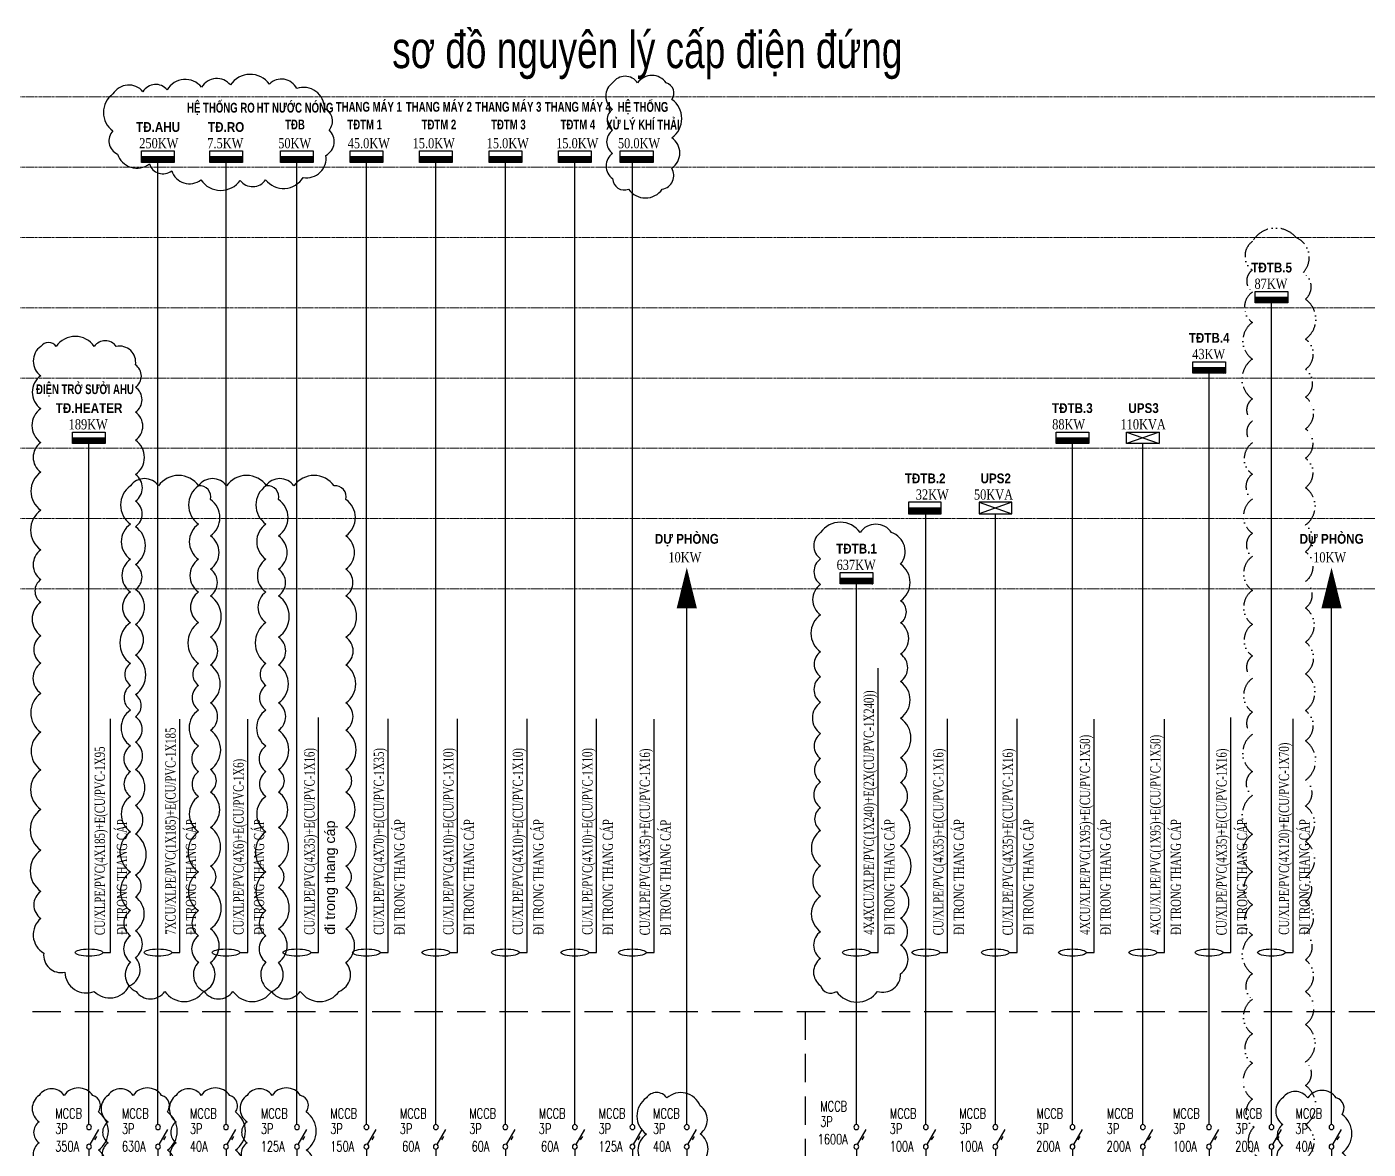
# Model space of a CAD drawing. Header units: millimetres. Extents: x 173893 to 258446, y -176540 to -123824.
# Drawn here: x 176741 to 179448, y -141062 to -138798 of the extents above; entities that cross this region are included whole.
import ezdxf
from ezdxf.enums import TextEntityAlignment as Align

# ---------------------------------------------------------------- set-up
doc = ezdxf.new("R2010")
doc.units = ezdxf.units.MM
doc.header["$LTSCALE"] = 3
for name, pattern in [('CENTER2', [28.575, 19.05, -3.175, 3.175, -3.175]), ('day noi', [21, 12, -3, 0, -3, 0, -3]), ('DGN_STYLE_2', [881.570625, 528.942375, -352.62825]), ('HIDDEN', [9.525, 6.35, -3.175])]:
    doc.linetypes.add(name, pattern=pattern)
for name, color, linetype in [('0-----line', 4, 'Continuous'), ('huy text', 1, 'Continuous'), ('TBD', 2, 'Continuous'), ('Text', 7, 'Continuous'), ('Thiet bi dien', 2, 'Continuous'), ('TXT', 3, 'Continuous'), ('VATLIEU', 8, 'Continuous')]:
    doc.layers.add(name, color=color, linetype=linetype)
doc.layers.add('CAP DIEN', color=3, linetype='DGN_STYLE_2', lineweight=9)
doc.layers.add('E-SYMBOL', color=5, linetype='Continuous', lineweight=25)
doc.styles.add('BANG', font='vntimeh.shx', dxfattribs={"width": 0.75})
doc.styles.add('E-TEXT', font='vntimeh.shx', dxfattribs={"width": 0.8})
doc.styles.add('ROMANS1', font='ROMANS1.shx')
doc.styles.add('STYLE3', font='')
doc.styles.add('Tu', font='hoatbif.shx', dxfattribs={"width": 0.75, "bigfont": 'bigfont.shx'})
doc.styles.add('VietnamArial (Nhap Text)', font='')
doc.styles.add('VNARIALH', font='', dxfattribs={"width": 0.85})
doc.styles.get('STYLE3').set_extended_font_data('.VnAvantH')
doc.styles.get('VietnamArial (Nhap Text)').set_extended_font_data('.VnArial')
doc.styles.get('VNARIALH').set_extended_font_data('.VnArialH', bold=True)
doc.dimstyles.new('LAYOUT', dxfattribs={"dimscale": 0, "dimtxt": 1.8, "dimasz": 1, "dimexe": 0, "dimexo": 0, "dimgap": 0.5, "dimtad": 1, "dimdec": 0, "dimzin": 0, "dimdsep": 46, "dimtxsty": 'STYLE3', "dimblk": 'DOT', "dimcen": 1, "dimclrd": 256, "dimclre": 256, "dimclrt": 256, "dimadec": 0, "dimazin": 0, "dimtfac": 1, "dimtdec": 0, "dimtix": 1, "dimtmove": 2, "dimatfit": 3, "dimfxl": 1, "dimtolj": 1, "dimtzin": 0, "dimarcsym": 0})

# ---------------------------------------------------------------- blocks, each defined once
blk = doc.blocks.new('_Dot')
at = {"color": 0, "linetype": 'ByBlock', "lineweight": -2}
blk.add_line((-0.5, 0), (-1, 0), dxfattribs=at)
at = {"color": 0, "linetype": 'ByBlock', "const_width": 0.5}
blk.add_lwpolyline([(-0.25, 0, 1), (0.25, 0, 1)], format="xyb", close=True, dxfattribs=at)

msp = doc.modelspace()

# ---------------------------------------------------------------- hatches: boundary and pattern name
at = {"layer": 'TBD'}
h = msp.add_hatch(dxfattribs=at)
h.set_pattern_fill('ANSI31', color=256, scale=9.897467, style=0)
h.set_pattern_definition([(45, (174790.1322, -142706.8979), (-0.8748208, 0.8748208), [])])
h.paths.add_polyline_path([(177038.51, -139071.23), (177038.51, -139059.68), (176972.52, -139059.68), (176972.52, -139071.23)])
h = msp.add_hatch(dxfattribs=at)
h.set_pattern_fill('ANSI31', color=256, scale=9.897467, style=0)
h.set_pattern_definition([(45, (174927.5013, -142706.8979), (-0.8748208, 0.8748208), [])])
h.paths.add_polyline_path([(177175.88, -139071.23), (177175.88, -139059.68), (177109.89, -139059.68), (177109.89, -139071.23)])
h = msp.add_hatch(dxfattribs=at)
h.set_pattern_fill('ANSI31', color=256, scale=9.897467, style=0)
h.set_pattern_definition([(45, (175070.6518, -142706.8979), (-0.8748208, 0.8748208), [])])
h.paths.add_polyline_path([(177319.03, -139071.23), (177319.03, -139059.68), (177253.04, -139059.68), (177253.04, -139071.23)])
h = msp.add_hatch(dxfattribs=at)
h.set_pattern_fill('ANSI31', color=256, scale=9.897467, style=0)
h.set_pattern_definition([(45, (175210.9117, -142706.8979), (-0.8748208, 0.8748208), [])])
h.paths.add_polyline_path([(177459.29, -139071.23), (177459.29, -139059.68), (177393.3, -139059.68), (177393.3, -139071.23)])
h = msp.add_hatch(dxfattribs=at)
h.set_pattern_fill('ANSI31', color=256, scale=9.897467, style=0)
h.set_pattern_definition([(45, (175351.1715, -142706.8979), (-0.8748208, 0.8748208), [])])
h.paths.add_polyline_path([(177599.55, -139071.23), (177599.55, -139059.68), (177533.56, -139059.68), (177533.56, -139071.23)])
h = msp.add_hatch(dxfattribs=at)
h.set_pattern_fill('ANSI31', color=256, scale=9.897467, style=0)
h.set_pattern_definition([(45, (175491.4314, -142706.8979), (-0.8748208, 0.8748208), [])])
h.paths.add_polyline_path([(177739.81, -139071.23), (177739.81, -139059.68), (177673.82, -139059.68), (177673.82, -139071.23)])
h = msp.add_hatch(dxfattribs=at)
h.set_pattern_fill('ANSI31', color=256, scale=9.897467, style=0)
h.set_pattern_definition([(45, (175631.6912, -142706.8979), (-0.8748208, 0.8748208), [])])
h.paths.add_polyline_path([(177880.07, -139071.23), (177880.07, -139059.68), (177814.08, -139059.68), (177814.08, -139071.23)])
h = msp.add_hatch(dxfattribs=at)
h.set_pattern_fill('ANSI31', color=256, scale=9.897467, style=0)
h.set_pattern_definition([(45, (175756.3922, -142706.8979), (-0.8748208, 0.8748208), [])])
h.paths.add_polyline_path([(178004.77, -139071.23), (178004.77, -139059.68), (177938.78, -139059.68), (177938.78, -139071.23)])
h = msp.add_hatch(dxfattribs=at)
h.set_pattern_fill('ANSI31', color=256, scale=9.897467, style=0)
h.set_pattern_definition([(45, (177037.8613, -142990.5041), (-0.8748208, 0.8748208), [])])
h.paths.add_polyline_path([(179286.24, -139354.83), (179286.24, -139343.29), (179220.25, -139343.29), (179220.25, -139354.83)])
h = msp.add_hatch(dxfattribs=at)
h.set_pattern_fill('ANSI31', color=256, scale=9.897467, style=0)
h.set_pattern_definition([(45, (176911.8322, -143132.3072), (-0.8748208, 0.8748208), [])])
h.paths.add_polyline_path([(179160.21, -139496.64), (179160.21, -139485.09), (179094.22, -139485.09), (179094.22, -139496.64)])
h = msp.add_hatch(dxfattribs=at)
h.set_pattern_fill('ANSI31', color=256, scale=9.897467, style=0)
h.set_pattern_definition([(45, (174650.8343, -143274.1103), (-0.8748208, 0.8748208), [])])
h.paths.add_polyline_path([(176899.21, -139638.44), (176899.21, -139626.89), (176833.23, -139626.89), (176833.23, -139638.44)])
h = msp.add_hatch(dxfattribs=at)
h.set_pattern_fill('ANSI31', color=256, scale=9.897467, style=0)
h.set_pattern_definition([(45, (176636.156, -143274.1103), (-0.8748208, 0.8748208), [])])
h.paths.add_polyline_path([(178884.53, -139638.44), (178884.53, -139626.89), (178818.55, -139626.89), (178818.55, -139638.44)])
h = msp.add_hatch(dxfattribs=at)
h.set_pattern_fill('ANSI31', color=256, scale=150, style=0)
h.set_pattern_definition([(135, (180769.1122, -143415.9134), (0.8748208, 0.8748208), [])])
h.paths.add_polyline_path([(178520.74, -139780.24), (178520.74, -139768.7), (178586.72, -139768.7), (178586.72, -139780.24)])
h = msp.add_hatch(dxfattribs=at)
h.set_pattern_fill('ANSI31', color=256, scale=9.897467, style=0)
h.set_pattern_definition([(45, (176199.9149, -143557.7165), (-0.8748208, 0.8748208), [])])
h.paths.add_polyline_path([(178448.29, -139922.05), (178448.29, -139910.5), (178382.31, -139910.5), (178382.31, -139922.05)])

# ---------------------------------------------------------------- linework, layer by layer
at = {"layer": '0-----line', "color": 1}
for p, q in [((177005.52, -140996.48), (177005.52, -139071.23)), ((177005.52, -140996.48), (177005.52, -139071.23)), ((177286.03, -140996.48), (177286.03, -139071.23)), ((177286.03, -140996.48), (177286.03, -139071.23)), ((177426.29, -140996.48), (177426.29, -139071.23)), ((177426.29, -140996.48), (177426.29, -139071.23)), ((177566.55, -140996.48), (177566.55, -139071.23)), ((177566.55, -140996.48), (177566.55, -139071.23)), ((177706.81, -140996.48), (177706.81, -139071.23)), ((177706.81, -140996.48), (177706.81, -139071.23)), ((177847.07, -140996.48), (177847.07, -139071.23)), ((177847.07, -140996.48), (177847.07, -139071.23)), ((177963.23, -140996.48), (177963.23, -139071.23)), ((179253.24, -140996.48), (179253.24, -139354.83)), ((179253.24, -140996.48), (179253.24, -139354.83)), ((179127.22, -140996.48), (179127.22, -139496.64)), ((179127.22, -140996.48), (179127.22, -139496.64)), ((176866.22, -140996.48), (176866.22, -139638.44)), ((176866.22, -140996.48), (176866.22, -139638.44)), ((178851.54, -140996.48), (178851.54, -139638.44)), ((178851.54, -140996.48), (178851.54, -139638.44)), ((178993.63, -140996.48), (178993.63, -139638.44)), ((178993.63, -140996.48), (178993.63, -139638.44)), ((178555.56, -140996.48), (178555.56, -139780.24)), ((178555.56, -140996.48), (178555.56, -139780.24)), ((178695.82, -140996.48), (178695.82, -139780.24)), ((178695.82, -140996.48), (178695.82, -139780.24)), ((178415.3, -140996.48), (178415.3, -139922.05)), ((178415.3, -140996.48), (178415.3, -139922.05)), ((179374.47, -140996.48), (179374.47, -139922.05)), ((179374.47, -140996.48), (179374.47, -139922.05)), ((178072.93, -140996.48), (178072.93, -139971.08))]:
    msp.add_line(p, q, dxfattribs=at)
at = {"layer": '0-----line', "color": 7}
msp.add_line((177142.88, -140996.48), (177142.88, -139071.23), dxfattribs=at)
at = {"layer": 'CAP DIEN', "color": 8, "linetype": 'CENTER2', "ltscale": 0.1}
for p, q in [((174467.98, -138939.19), (180928.75, -138939.19)), ((174467.98, -139081), (180928.75, -139081)), ((174467.98, -139222.8), (180928.75, -139222.8)), ((174467.98, -139364.6), (180928.75, -139364.6)), ((174467.98, -139506.41), (180928.75, -139506.41)), ((174467.98, -139648.21), (180928.75, -139648.21)), ((174467.98, -139790.01), (180928.75, -139790.01)), ((174467.98, -139931.82), (180928.75, -139931.82))]:
    msp.add_line(p, q, dxfattribs=at)
at = {"layer": 'CAP DIEN', "color": 4, "linetype": 'ByBlock'}
for points in [[(178072.93, -139971.08, 40.76, 0, 0), (178072.93, -139888.68, 0, 0, 0)], [(179374.47, -139971.08, 40.76, 0, 0), (179374.47, -139888.68, 0, 0, 0)]]:
    msp.add_lwpolyline(points, format="xyseb", dxfattribs=at)
at = {"layer": 'Defpoints', "color": 6}
for points in [[(176914.71, -138933.26, 0.5205671), (176914.71, -139007.71, 0.5205671), (176923.79, -139054.46, 0.5205671), (176988.25, -139074.42, 0.5205671), (177033.27, -139088.36, 0.5205671), (177092.2, -139106.61, 0.5205671), (177171.66, -139107.62, 0.5205671), (177222.7, -139106.39, 0.5205671), (177298.57, -139101.68, 0.5205671), (177344.3, -139057.15, 0.5205671), (177350.82, -139005.93, 0.5205671), (177341.64, -138962.8, 0.5205671), (177285.61, -138922.39, 0.5205671), (177230.55, -138913.31, 0.5205671), (177151.75, -138915.14, 0.5205671), (177093.67, -138919.58, 0.5205671), (177023.83, -138924.92, 0.5205671), (176975.12, -138928.64, 0.5205671)], [(177223.29, -139724.15, 0.5205671), (177223.29, -139801.13, 0.5205671), (177223.29, -139872.24, 0.5205671), (177223.29, -139938.16, 0.5205671), (177223.29, -140000, 0.5205671), (177223.29, -140082.19, 0.5205671), (177223.29, -140126.65, 0.5205671), (177223.29, -140176.39, 0.5205671), (177223.29, -140248.75, 0.5205671), (177223.29, -140300.6, 0.5205671), (177223.29, -140350.79, 0.5205671), (177223.29, -140422.06, 0.5205671), (177223.29, -140503.09, 0.5205671), (177223.29, -140580.93, 0.5205671), (177223.29, -140631.85, 0.5205671), (177223.29, -140684.78, 0.5205671), (177234.7, -140744.1, 0.5205671), (177292.71, -140744.1, 0.5205671), (177371.18, -140744.1, 0.5205671), (177384.86, -140685.66, 0.5205671), (177384.86, -140617.98, 0.5205671), (177384.86, -140534.4, 0.5205671), (177384.86, -140491.49, 0.5205671), (177384.86, -140413.15, 0.5205671), (177384.86, -140341.87, 0.5205671), (177384.86, -140296.46, 0.5205671), (177384.86, -140217.31, 0.5205671), (177384.86, -140161.72, 0.5205671), (177384.86, -140085.45, 0.5205671), (177384.86, -140029.21, 0.5205671), (177384.86, -139946.01, 0.5205671), (177384.86, -139892.06, 0.5205671), (177384.86, -139824.96, 0.5205671), (177384.86, -139751.38, 0.5205671), (177361.06, -139724.15, 0.5205671), (177279.88, -139724.15, 0.5205671)]]:
    msp.add_lwpolyline(points, format="xyb", close=True, dxfattribs=at)
at = {"layer": 'Defpoints', "color": 7}
msp.add_lwpolyline([(177923.2, -138910.73, 0.5205671), (177923.2, -138964.27, 0.5205671), (177923.2, -139006.59, 0.5205671), (177923.2, -139053.06, 0.5205671), (177923.2, -139104.12, 0.5205671), (177955.55, -139125.35, 0.5205671), (178023.55, -139125.35, 0.5205671), (178042.86, -139083.17, 0.5205671), (178042.86, -139021.47, 0.5205671), (178042.86, -138944.31, 0.5205671), (178031.35, -138910.73, 0.5205671), (177973.76, -138910.73, 0.5205671)], format="xyb", close=True, dxfattribs=at)
at = {"layer": 'Defpoints', "color": 7, "linetype": 'day noi'}
msp.add_lwpolyline([(179321.7, -141081.5, 0.5205671), (179321.7, -141013.41, 0.5205671), (179321.7, -140933.95, 0.5205671), (179321.7, -140886.61, 0.5205671), (179321.7, -140811, 0.5205671), (179321.7, -140744.57, 0.5205671), (179321.7, -140680.53, 0.5205671), (179321.7, -140627.32, 0.5205671), (179321.7, -140563.17, 0.5205671), (179321.7, -140513.52, 0.5205671), (179321.7, -140441.46, 0.5205671), (179321.7, -140369.96, 0.5205671), (179321.7, -140318.08, 0.5205671), (179321.7, -140238.62, 0.5205671), (179321.7, -140177.46, 0.5205671), (179321.7, -140103.37, 0.5205671), (179321.7, -140039.37, 0.5205671), (179321.7, -139970.53, 0.5205671), (179321.7, -139916.98, 0.5205671), (179321.7, -139857.08, 0.5205671), (179321.7, -139803.05, 0.5205671), (179321.7, -139727.7, 0.5205671), (179321.7, -139668.36, 0.5205671), (179321.7, -139609.16, 0.5205671), (179321.7, -139544.95, 0.5205671), (179321.7, -139488.9, 0.5205671), (179321.7, -139427.89, 0.5205671), (179321.7, -139347.32, 0.5205671), (179317.17, -139293.82, 0.5205671), (179302.85, -139222.85, 0.5205671), (179214.7, -139231.15, 0.5205671), (179214.7, -139288.42, 0.5205671), (179214.7, -139332.86, 0.5205671), (179214.7, -139394.25, 0.5205671), (179214.7, -139468.26, 0.5205671), (179214.7, -139548.49, 0.5205671), (179214.7, -139593.29, 0.5205671), (179214.7, -139637.24, 0.5205671), (179214.7, -139700.49, 0.5205671), (179214.7, -139750.6, 0.5205671), (179214.7, -139819.72, 0.5205671), (179214.7, -139866.45, 0.5205671), (179214.7, -139935.03, 0.5205671), (179214.7, -140003.44, 0.5205671), (179214.7, -140067.16, 0.5205671), (179214.7, -140112.6, 0.5205671), (179214.7, -140180.51, 0.5205671), (179214.7, -140225.56, 0.5205671), (179214.7, -140300.39, 0.5205671), (179214.7, -140348.77, 0.5205671), (179214.7, -140427.1, 0.5205671), (179214.7, -140503.03, 0.5205671), (179214.7, -140569.21, 0.5205671), (179214.7, -140630.24, 0.5205671), (179214.7, -140708.61, 0.5205671), (179214.7, -140760.08, 0.5205671), (179214.7, -140829.7, 0.5205671), (179214.7, -140889.12, 0.5205671), (179214.7, -140961.44, 0.5205671), (179218.22, -141017.91, 0.5205671), (179226.62, -141078.53, 0.5205671)], format="xyb", dxfattribs=at)
at = {"layer": 'Defpoints', "color": 4}
for points in [[(176769.07, -139442.59, 0.5205671), (176769.07, -139501.85, 0.5205671), (176769.07, -139568.07, 0.5205671), (176769.07, -139636.74, 0.5205671), (176769.07, -139696.25, 0.5205671), (176769.07, -139773.22, 0.5205671), (176769.07, -139853.22, 0.5205671), (176769.07, -139912.94, 0.5205671), (176769.07, -139959.02, 0.5205671), (176769.07, -140026.54, 0.5205671), (176769.07, -140081.67, 0.5205671), (176769.07, -140142.77, 0.5205671), (176769.07, -140221.02, 0.5205671), (176769.07, -140297.2, 0.5205671), (176769.07, -140376.79, 0.5205671), (176769.07, -140459.34, 0.5205671), (176769.07, -140542.28, 0.5205671), (176769.07, -140596.79, 0.5205671), (176775.03, -140666.83, 0.5205671), (176817.48, -140705.19, 0.5205671), (176876.78, -140744.1, 0.5205671), (176946.95, -140733.22, 0.5205671), (176960.17, -140675.61, 0.5205671), (176960.17, -140621.83, 0.5205671), (176960.17, -140553.68, 0.5205671), (176960.17, -140509.66, 0.5205671), (176960.17, -140426.48, 0.5205671), (176960.17, -140369.12, 0.5205671), (176960.17, -140296.09, 0.5205671), (176960.17, -140241.24, 0.5205671), (176960.17, -140189.79, 0.5205671), (176960.17, -140145.13, 0.5205671), (176960.17, -140065.61, 0.5205671), (176960.17, -140003.56, 0.5205671), (176960.17, -139933.14, 0.5205671), (176960.17, -139882.64, 0.5205671), (176960.17, -139806.41, 0.5205671), (176960.17, -139754.82, 0.5205671), (176960.17, -139701.23, 0.5205671), (176960.17, -139631.99, 0.5205671), (176960.17, -139575.35, 0.5205671), (176960.17, -139524.94, 0.5205671), (176960.17, -139479.79, 0.5205671), (176921.23, -139442.59, 0.5205671), (176876.95, -139442.59, 0.5205671), (176800.04, -139442.59, 0.5205671)], [(176765.56, -140953.87, 0.5205671), (176765.56, -141007.41, 0.5205671), (176765.56, -141049.73, 0.5205671), (176765.56, -141096.21, 0.5205671), (176765.56, -141147.27, 0.5205671), (176797.91, -141168.49, 0.5205671), (176865.9, -141168.49, 0.5205671), (176885.22, -141126.31, 0.5205671), (176885.22, -141064.62, 0.5205671), (176885.22, -140987.46, 0.5205671), (176873.71, -140953.87, 0.5205671), (176816.12, -140953.87, 0.5205671)], [(177991.31, -140959.04, 0.5205671), (177991.31, -141032.23, 0.5205671), (177991.31, -141097.57, 0.5205671), (178021.92, -141169.76, 0.5205671), (178092.92, -141167.16, 0.5205671), (178099.82, -141093.18, 0.5205671), (178099.82, -141031.3, 0.5205671), (178099.82, -140975.01, 0.5205671), (178032.84, -140959.04, 0.5205671)], [(179275.92, -140959.04, 0.5205671), (179275.92, -141012.58, 0.5205671), (179275.92, -141054.9, 0.5205671), (179275.92, -141101.38, 0.5205671), (179275.92, -141152.44, 0.5205671), (179308.28, -141173.66, 0.5205671), (179376.27, -141173.66, 0.5205671), (179395.58, -141131.48, 0.5205671), (179395.58, -141069.79, 0.5205671), (179395.58, -140992.62, 0.5205671), (179384.07, -140959.04, 0.5205671), (179326.48, -140959.04, 0.5205671)]]:
    msp.add_lwpolyline(points, format="xyb", close=True, dxfattribs=at)
at = {"layer": 'Defpoints', "color": 1}
for points in [[(176949.92, -139724.15, 0.5205671), (176949.92, -139801.13, 0.5205671), (176949.92, -139872.24, 0.5205671), (176949.92, -139938.16, 0.5205671), (176949.92, -140000, 0.5205671), (176949.92, -140082.19, 0.5205671), (176949.92, -140126.65, 0.5205671), (176949.92, -140176.39, 0.5205671), (176949.92, -140248.75, 0.5205671), (176949.92, -140300.6, 0.5205671), (176949.92, -140350.79, 0.5205671), (176949.92, -140422.06, 0.5205671), (176949.92, -140503.09, 0.5205671), (176949.92, -140580.93, 0.5205671), (176949.92, -140631.85, 0.5205671), (176949.92, -140684.78, 0.5205671), (176961.34, -140744.1, 0.5205671), (177019.34, -140744.1, 0.5205671), (177097.81, -140744.1, 0.5205671), (177111.49, -140685.66, 0.5205671), (177111.49, -140617.98, 0.5205671), (177111.49, -140534.4, 0.5205671), (177111.49, -140491.49, 0.5205671), (177111.49, -140413.15, 0.5205671), (177111.49, -140341.87, 0.5205671), (177111.49, -140296.46, 0.5205671), (177111.49, -140217.31, 0.5205671), (177111.49, -140161.72, 0.5205671), (177111.49, -140085.45, 0.5205671), (177111.49, -140029.21, 0.5205671), (177111.49, -139946.01, 0.5205671), (177111.49, -139892.06, 0.5205671), (177111.49, -139824.96, 0.5205671), (177111.49, -139751.38, 0.5205671), (177087.69, -139724.15, 0.5205671), (177006.51, -139724.15, 0.5205671)], [(176904.78, -140953.87, 0.5205671), (176904.78, -141007.41, 0.5205671), (176904.78, -141049.73, 0.5205671), (176904.78, -141096.21, 0.5205671), (176904.78, -141147.27, 0.5205671), (176937.14, -141168.49, 0.5205671), (177005.13, -141168.49, 0.5205671), (177024.44, -141126.31, 0.5205671), (177024.44, -141064.62, 0.5205671), (177024.44, -140987.46, 0.5205671), (177012.93, -140953.87, 0.5205671), (176955.34, -140953.87, 0.5205671)], [(177185.3, -140953.87, 0.5205671), (177185.3, -141007.41, 0.5205671), (177185.3, -141049.73, 0.5205671), (177185.3, -141096.21, 0.5205671), (177185.3, -141147.27, 0.5205671), (177217.66, -141168.49, 0.5205671), (177285.65, -141168.49, 0.5205671), (177304.96, -141126.31, 0.5205671), (177304.96, -141064.62, 0.5205671), (177304.96, -140987.46, 0.5205671), (177293.45, -140953.87, 0.5205671), (177235.86, -140953.87, 0.5205671)]]:
    msp.add_lwpolyline(points, format="xyb", close=True, dxfattribs=at)
at = {"layer": 'Defpoints', "color": 2}
for points in [[(177087.29, -139724.15, 0.5205671), (177087.29, -139801.13, 0.5205671), (177087.29, -139872.24, 0.5205671), (177087.29, -139938.16, 0.5205671), (177087.29, -140000, 0.5205671), (177087.29, -140082.19, 0.5205671), (177087.29, -140126.65, 0.5205671), (177087.29, -140176.39, 0.5205671), (177087.29, -140248.75, 0.5205671), (177087.29, -140300.6, 0.5205671), (177087.29, -140350.79, 0.5205671), (177087.29, -140422.06, 0.5205671), (177087.29, -140503.09, 0.5205671), (177087.29, -140580.93, 0.5205671), (177087.29, -140631.85, 0.5205671), (177087.29, -140684.78, 0.5205671), (177098.7, -140744.1, 0.5205671), (177156.71, -140744.1, 0.5205671), (177235.18, -140744.1, 0.5205671), (177248.86, -140685.66, 0.5205671), (177248.86, -140617.98, 0.5205671), (177248.86, -140534.4, 0.5205671), (177248.86, -140491.49, 0.5205671), (177248.86, -140413.15, 0.5205671), (177248.86, -140341.87, 0.5205671), (177248.86, -140296.46, 0.5205671), (177248.86, -140217.31, 0.5205671), (177248.86, -140161.72, 0.5205671), (177248.86, -140085.45, 0.5205671), (177248.86, -140029.21, 0.5205671), (177248.86, -139946.01, 0.5205671), (177248.86, -139892.06, 0.5205671), (177248.86, -139824.96, 0.5205671), (177248.86, -139751.38, 0.5205671), (177225.06, -139724.15, 0.5205671), (177143.88, -139724.15, 0.5205671)], [(177042.15, -140953.87, 0.5205671), (177042.15, -141007.41, 0.5205671), (177042.15, -141049.73, 0.5205671), (177042.15, -141096.21, 0.5205671), (177042.15, -141147.27, 0.5205671), (177074.51, -141168.49, 0.5205671), (177142.5, -141168.49, 0.5205671), (177161.81, -141126.31, 0.5205671), (177161.81, -141064.62, 0.5205671), (177161.81, -140987.46, 0.5205671), (177150.3, -140953.87, 0.5205671), (177092.71, -140953.87, 0.5205671)]]:
    msp.add_lwpolyline(points, format="xyb", close=True, dxfattribs=at)
at = {"layer": 'Defpoints', "color": 3}
msp.add_lwpolyline([(178343, -139818.16, 0.5205671), (178343, -139871.29, 0.5205671), (178343, -139923, 0.5205671), (178343, -139984.28, 0.5205671), (178343, -140058.79, 0.5205671), (178343, -140109.06, 0.5205671), (178343, -140160.74, 0.5205671), (178343, -140224.05, 0.5205671), (178343, -140274.24, 0.5205671), (178343, -140321.36, 0.5205671), (178343, -140373.38, 0.5205671), (178343, -140419.43, 0.5205671), (178343, -140490.85, 0.5205671), (178343, -140551.85, 0.5205671), (178343, -140623.62, 0.5205671), (178343, -140677.99, 0.5205671), (178343, -140732.46, 0.5205671), (178375.03, -140744.1, 0.5205671), (178457.84, -140744.1, 0.5205671), (178504.57, -140708.66, 0.5205671), (178504.57, -140650.5, 0.5205671), (178504.57, -140596.59, 0.5205671), (178504.57, -140532.13, 0.5205671), (178504.57, -140450.63, 0.5205671), (178504.57, -140377.51, 0.5205671), (178504.57, -140322.88, 0.5205671), (178504.57, -140272.6, 0.5205671), (178504.57, -140192.84, 0.5205671), (178504.57, -140118.72, 0.5205671), (178504.57, -140063.27, 0.5205671), (178504.57, -140000.52, 0.5205671), (178504.57, -139955.96, 0.5205671), (178504.57, -139881.93, 0.5205671), (178486.44, -139818.16, 0.5205671), (178422.69, -139818.16, 0.5205671)], format="xyb", close=True, dxfattribs=at)
at = {"layer": 'E-SYMBOL', "color": 4, "linetype": 'HIDDEN', "ltscale": 3}
msp.add_line((178312.07, -140784.52), (178312.07, -142152.08), dxfattribs=at)
msp.add_lwpolyline([(181171.1, -142152.08), (174608.81, -142152.08), (174608.81, -140784.52), (181171.1, -140784.52)], close=True, dxfattribs=at)
at = {"layer": 'TBD'}
for p, q in [((176972.52, -139048.13), (177038.51, -139048.13)), ((176972.52, -139071.23), (176972.52, -139048.13)), ((176972.52, -139059.68), (177038.51, -139059.68)), ((177038.51, -139048.13), (177038.51, -139071.23)), ((177109.89, -139048.13), (177175.88, -139048.13)), ((177109.89, -139071.23), (177109.89, -139048.13)), ((177109.89, -139059.68), (177175.88, -139059.68)), ((177175.88, -139048.13), (177175.88, -139071.23)), ((177253.04, -139048.13), (177319.03, -139048.13)), ((177253.04, -139071.23), (177253.04, -139048.13)), ((177253.04, -139059.68), (177319.03, -139059.68)), ((177319.03, -139048.13), (177319.03, -139071.23)), ((177393.3, -139048.13), (177459.29, -139048.13)), ((177393.3, -139071.23), (177393.3, -139048.13)), ((177393.3, -139059.68), (177459.29, -139059.68)), ((177459.29, -139048.13), (177459.29, -139071.23)), ((177533.56, -139048.13), (177599.55, -139048.13)), ((177533.56, -139071.23), (177533.56, -139048.13)), ((177533.56, -139059.68), (177599.55, -139059.68)), ((177599.55, -139048.13), (177599.55, -139071.23)), ((177673.82, -139048.13), (177739.81, -139048.13)), ((177673.82, -139071.23), (177673.82, -139048.13)), ((177673.82, -139059.68), (177739.81, -139059.68)), ((177739.81, -139048.13), (177739.81, -139071.23)), ((177814.08, -139048.13), (177880.07, -139048.13)), ((177814.08, -139071.23), (177814.08, -139048.13)), ((177814.08, -139059.68), (177880.07, -139059.68)), ((177880.07, -139048.13), (177880.07, -139071.23)), ((177938.78, -139048.13), (178004.77, -139048.13)), ((177938.78, -139071.23), (177938.78, -139048.13)), ((177938.78, -139059.68), (178004.77, -139059.68)), ((178004.77, -139048.13), (178004.77, -139071.23)), ((177038.51, -139071.23), (176972.52, -139071.23)), ((177175.88, -139071.23), (177109.89, -139071.23)), ((177319.03, -139071.23), (177253.04, -139071.23)), ((177459.29, -139071.23), (177393.3, -139071.23)), ((177599.55, -139071.23), (177533.56, -139071.23)), ((177739.81, -139071.23), (177673.82, -139071.23)), ((177880.07, -139071.23), (177814.08, -139071.23)), ((178004.77, -139071.23), (177938.78, -139071.23)), ((179220.25, -139331.74), (179286.24, -139331.74)), ((179220.25, -139354.83), (179220.25, -139331.74)), ((179286.24, -139331.74), (179286.24, -139354.83)), ((179220.25, -139343.29), (179286.24, -139343.29)), ((179286.24, -139354.83), (179220.25, -139354.83)), ((179094.22, -139473.54), (179160.21, -139473.54)), ((179094.22, -139496.64), (179094.22, -139473.54)), ((179094.22, -139485.09), (179160.21, -139485.09)), ((179160.21, -139496.64), (179094.22, -139496.64)), ((179160.21, -139473.54), (179160.21, -139496.64)), ((176833.23, -139615.35), (176899.21, -139615.35)), ((176833.23, -139638.44), (176833.23, -139615.35)), ((176833.23, -139626.89), (176899.21, -139626.89)), ((176899.21, -139615.35), (176899.21, -139638.44)), ((178818.55, -139615.35), (178884.53, -139615.35)), ((178818.55, -139638.44), (178818.55, -139615.35)), ((178818.55, -139626.89), (178884.53, -139626.89)), ((178884.53, -139615.35), (178884.53, -139638.44)), ((178960.64, -139615.35), (179026.62, -139638.44)), ((179026.62, -139615.35), (178960.64, -139638.44)), ((176899.21, -139638.44), (176833.23, -139638.44)), ((178884.53, -139638.44), (178818.55, -139638.44)), ((178586.72, -139757.15), (178520.74, -139757.15)), ((178520.74, -139757.15), (178520.74, -139780.24)), ((178586.72, -139780.24), (178586.72, -139757.15)), ((178728.81, -139757.15), (178662.83, -139780.24)), ((178662.83, -139757.15), (178728.81, -139780.24)), ((178586.72, -139768.7), (178520.74, -139768.7)), ((178520.74, -139780.24), (178586.72, -139780.24)), ((178382.31, -139898.95), (178448.29, -139898.95)), ((178382.31, -139922.05), (178382.31, -139898.95)), ((178448.29, -139898.95), (178448.29, -139922.05)), ((178382.31, -139910.5), (178448.29, -139910.5)), ((178448.29, -139922.05), (178382.31, -139922.05)), ((176866.22, -141012.98), (176866.22, -140996.48)), ((177005.52, -141012.98), (177005.52, -140996.48)), ((177142.88, -141012.98), (177142.88, -140996.48)), ((177286.03, -141012.98), (177286.03, -140996.48)), ((177426.29, -141012.98), (177426.29, -140996.48)), ((177566.55, -141012.98), (177566.55, -140996.48)), ((177706.81, -141012.98), (177706.81, -140996.48)), ((177847.07, -141012.98), (177847.07, -140996.48)), ((177963.23, -141012.98), (177963.23, -140996.48)), ((178072.93, -141012.98), (178072.93, -140996.48)), ((178415.3, -141012.98), (178415.3, -140996.48)), ((178555.56, -141012.98), (178555.56, -140996.48)), ((178695.82, -141012.98), (178695.82, -140996.48)), ((178851.54, -141012.98), (178851.54, -140996.48)), ((178993.63, -141012.98), (178993.63, -140996.48)), ((179127.22, -141012.98), (179127.22, -140996.48)), ((179253.24, -141012.98), (179253.24, -140996.48)), ((179374.47, -141012.98), (179374.47, -140996.48)), ((176868.65, -141053.21), (176886.16, -141022.88)), ((176877.88, -141043.81), (176882.01, -141036.67)), ((177007.95, -141053.21), (177025.46, -141022.88)), ((177017.18, -141043.81), (177021.31, -141036.67)), ((177145.32, -141053.21), (177162.83, -141022.88)), ((177154.55, -141043.81), (177158.68, -141036.67)), ((177288.47, -141053.21), (177305.98, -141022.88)), ((177297.7, -141043.81), (177301.83, -141036.67)), ((177428.73, -141053.21), (177446.24, -141022.88)), ((177437.96, -141043.81), (177442.09, -141036.67)), ((177568.99, -141053.21), (177586.5, -141022.88)), ((177578.22, -141043.81), (177582.35, -141036.67)), ((177709.25, -141053.21), (177726.76, -141022.88)), ((177718.48, -141043.81), (177722.61, -141036.67)), ((177849.51, -141053.21), (177867.02, -141022.88)), ((177858.74, -141043.81), (177862.87, -141036.67)), ((177965.66, -141053.21), (177983.17, -141022.88)), ((177974.9, -141043.81), (177979.02, -141036.67)), ((178075.36, -141053.21), (178092.88, -141022.88)), ((178084.6, -141043.81), (178088.72, -141036.67)), ((178417.73, -141053.21), (178435.24, -141022.88)), ((178426.97, -141043.81), (178431.09, -141036.67)), ((178557.99, -141053.21), (178575.5, -141022.88)), ((178567.23, -141043.81), (178571.35, -141036.67)), ((178698.25, -141053.21), (178715.76, -141022.88)), ((178707.49, -141043.81), (178711.61, -141036.67)), ((178853.98, -141053.21), (178871.49, -141022.88)), ((178863.21, -141043.81), (178867.34, -141036.67)), ((178996.06, -141053.21), (179013.57, -141022.88)), ((179005.3, -141043.81), (179009.42, -141036.67)), ((179129.65, -141053.21), (179147.16, -141022.88)), ((179138.88, -141043.81), (179143.01, -141036.67)), ((179255.68, -141053.21), (179273.19, -141022.88)), ((179264.91, -141043.81), (179269.04, -141036.67)), ((179376.91, -141053.21), (179394.42, -141022.88)), ((179386.14, -141043.81), (179390.26, -141036.67)), ((176866.22, -141062.47), (176866.22, -141078.96)), ((177005.52, -141062.47), (177005.52, -141078.96)), ((177142.88, -141062.47), (177142.88, -141078.96)), ((177286.03, -141062.47), (177286.03, -141078.96)), ((177426.29, -141062.47), (177426.29, -141078.96)), ((177566.55, -141062.47), (177566.55, -141078.96)), ((177706.81, -141062.47), (177706.81, -141078.96)), ((177847.07, -141062.47), (177847.07, -141078.96)), ((177963.23, -141062.47), (177963.23, -141078.96)), ((178072.93, -141062.47), (178072.93, -141078.96)), ((178415.3, -141062.47), (178415.3, -141078.96)), ((178555.56, -141062.47), (178555.56, -141078.96)), ((178695.82, -141062.47), (178695.82, -141078.96)), ((178851.54, -141062.47), (178851.54, -141078.96)), ((178993.63, -141062.47), (178993.63, -141078.96)), ((179127.22, -141062.47), (179127.22, -141078.96)), ((179253.24, -141062.47), (179253.24, -141078.96)), ((179374.47, -141062.47), (179374.47, -141078.96))]:
    msp.add_line(p, q, dxfattribs=at)
for points in [[(178960.64, -139615.35), (179026.62, -139615.35), (179026.62, -139638.44), (178960.64, -139638.44)], [(178728.81, -139757.15), (178662.83, -139757.15), (178662.83, -139780.24), (178728.81, -139780.24)]]:
    msp.add_lwpolyline(points, close=True, dxfattribs=at)
at = {"layer": 'TBD', "extrusion": (0, 0, -1)}
for centre, major_axis, start_param, end_param in [((176866.22, -141017.93), (0.01, 4.95), 4.7112756, 10.9944609), ((177005.52, -141017.93), (0.01, 4.95), 4.7112756, 10.9944609), ((177142.88, -141017.93), (0.01, 4.95), 4.7112756, 10.9944609), ((177286.03, -141017.93), (0.01, 4.95), 4.7112756, 10.9944609), ((177426.29, -141017.93), (0.01, 4.95), 4.7112756, 10.9944609), ((177566.55, -141017.93), (0.01, 4.95), 4.7112756, 10.9944609), ((177706.81, -141017.93), (0.01, 4.95), 4.7112756, 10.9944609), ((177847.07, -141017.93), (0.01, 4.95), 4.7112756, 10.9944609), ((177963.23, -141017.93), (0.01, 4.95), 4.7112756, 10.9944609), ((178072.93, -141017.93), (0.01, 4.95), 4.7112756, 10.9944609), ((178415.3, -141017.93), (0.01, 4.95), 4.7112756, 10.9944609), ((178555.56, -141017.93), (0.01, 4.95), 4.7112756, 10.9944609), ((178695.82, -141017.93), (0.01, 4.95), 4.7112756, 10.9944609), ((178851.54, -141017.93), (0.01, 4.95), 4.7112756, 10.9944609), ((178993.63, -141017.93), (0.01, 4.95), 4.7112756, 10.9944609), ((179127.22, -141017.93), (0.01, 4.95), 4.7112756, 10.9944609), ((179253.24, -141017.93), (0.01, 4.95), 4.7112756, 10.9944609), ((179374.47, -141017.93), (0.01, 4.95), 4.7112756, 10.9944609), ((176866.22, -141057.52), (0, 4.95), 4.7115219, 10.9947072), ((177005.52, -141057.52), (0, 4.95), 4.7115219, 10.9947072), ((177142.88, -141057.52), (0, 4.95), 4.7115219, 10.9947072), ((177286.03, -141057.52), (0, 4.95), 4.7115219, 10.9947072), ((177426.29, -141057.52), (0, 4.95), 4.7115219, 10.9947072), ((177566.55, -141057.52), (0, 4.95), 4.7115219, 10.9947072), ((177706.81, -141057.52), (0, 4.95), 4.7115219, 10.9947072), ((177847.07, -141057.52), (0, 4.95), 4.7115219, 10.9947072), ((177963.23, -141057.52), (0, 4.95), 4.7115219, 10.9947072), ((178072.93, -141057.52), (0, 4.95), 4.7115219, 10.9947072), ((178415.3, -141057.52), (0, 4.95), 4.7115219, 10.9947072), ((178555.56, -141057.52), (0, 4.95), 4.7115219, 10.9947072), ((178695.82, -141057.52), (0, 4.95), 4.7115219, 10.9947072), ((178851.54, -141057.52), (0, 4.95), 4.7115219, 10.9947072), ((178993.63, -141057.52), (0, 4.95), 4.7115219, 10.9947072), ((179127.22, -141057.52), (0, 4.95), 4.7115219, 10.9947072), ((179253.24, -141057.52), (0, 4.95), 4.7115219, 10.9947072), ((179374.47, -141057.52), (0, 4.95), 4.7115219, 10.9947072)]:
    msp.add_ellipse(centre, major_axis=major_axis, ratio=1, start_param=start_param, end_param=end_param, dxfattribs=at)
at = {"layer": 'Thiet bi dien', "color": 8, "ltscale": 0.5}
for centre in [(176866.22, -140665.78), (177005.52, -140665.78), (177142.88, -140665.78), (177286.03, -140665.78), (177426.29, -140665.78), (177566.55, -140665.78), (177706.81, -140665.78), (177847.07, -140665.78), (177963.23, -140665.78), (178415.3, -140665.78), (178555.56, -140665.78), (178695.82, -140665.78), (178851.54, -140665.78), (178993.63, -140665.78), (179127.22, -140665.78), (179253.24, -140665.78)]:
    msp.add_ellipse(centre, major_axis=(28.09, 0), ratio=0.2596149, dxfattribs=at)

# ---------------------------------------------------------------- texts
at = {"layer": 'huy text', "style": 'E-TEXT', "width": 0.8}
for s, p in [('250KW', (176967.73, -139042.84, -0.02)), ('50KW', (177248.25, -139042.84, -0.02)), ('45.0KW', (177388.51, -139042.84, -0.02)), ('15.0KW', (177519.62, -139042.84, -0.02)), ('15.0KW', (177669.03, -139042.84, -0.02)), ('15.0KW', (177809.29, -139042.84, -0.02)), ('87KW', (179218.95, -139326.45, -0.02)), ('43KW', (179093.26, -139468.25, -0.02)), ('88KW', (178810.57, -139610.05, -0.02)), ('110KVA', (178948.54, -139610.05, -0.02)), ('32KW', (178535.29, -139751.85, -0.02)), ('50KVA', (178652.68, -139751.85, -0.02))]:
    msp.add_text(s, height=20.62, dxfattribs=at).set_placement(p)
at = {"layer": 'huy text', "color": 7, "style": 'E-TEXT', "width": 0.8}
for s, p in [('7.5KW', (177105.1, -139042.84, -0.02)), ('50.0KW', (177933.99, -139042.84, -0.02))]:
    msp.add_text(s, height=20.62, dxfattribs=at).set_placement(p)
at = {"layer": 'huy text', "color": 4, "style": 'E-TEXT', "width": 0.8}
for s, p in [('189KW', (176825.25, -139610.05, -0.02)), ('10KW', (178035.83, -139878.42)), ('637KW', (178375.39, -139893.66, -0.02)), ('10KW', (179337.38, -139878.42))]:
    msp.add_text(s, height=20.62, dxfattribs=at).set_placement(p)
at = {"layer": 'Text', "color": 2, "style": 'Tu', "width": 0.75}
msp.add_text('s¬ ®å nguyªn lý cÊp ®iÖn ®øng ', height=74.5371, dxfattribs=at).set_placement((178003.73, -138881.05), align=Align.CENTER)
at = {"layer": 'Thiet bi dien', "color": 1, "style": 'BANG', "width": 0.7}
for s, p in [('4X4xCU/xlpe/pvc(1x240)+e(2x(cu/pvc-1x240))', (178450.77, -140629.9)), ('7XCU/xlpe/pvc(1x185)+e(cu/pvc-1x185', (177040.99, -140629.9)), ('CU/xlpe/pvc(4x35)+e(cu/pvc-1x16)', (177998.7, -140631)), ('CU/xlpe/pvc(4x120)+e(cu/pvc-1x70)', (179288.72, -140629.9))]:
    msp.add_text(s, height=20.6197, rotation=90, dxfattribs=at).set_placement(p)
at = {"layer": 'Thiet bi dien', "style": 'BANG', "width": 0.7}
for s, p in [('4XCU/xlpe/pvc(1x95)+e(cu/pvc-1x50)', (178887.02, -140629.9)), ('4XCU/xlpe/pvc(1x95)+e(cu/pvc-1x50)', (179029.1, -140629.9)), ('CU/xlpe/pvc(4x35)+e(cu/pvc-1x16)', (177321.51, -140629.9)), ('CU/xlpe/pvc(4x70)+e(cu/pvc-1x35)', (177461.77, -140629.9)), ('CU/xlpe/pvc(4x10)+e(cu/pvc-1x10)', (177602.03, -140629.9)), ('CU/xlpe/pvc(4x10)+e(cu/pvc-1x10)', (177742.29, -140629.9)), ('CU/xlpe/pvc(4x10)+e(cu/pvc-1x10)', (177882.55, -140629.9)), ('CU/xlpe/pvc(4x35)+e(cu/pvc-1x16)', (178591.03, -140631)), ('CU/xlpe/pvc(4x35)+e(cu/pvc-1x16)', (178731.29, -140631)), ('CU/xlpe/pvc(4x35)+e(cu/pvc-1x16)', (179162.69, -140631)), ('®i trong thang c¸p', (177082.39, -140629.9)), ('®i trong thang c¸p', (177503.17, -140629.9)), ('®i trong thang c¸p', (177643.43, -140629.9)), ('®i trong thang c¸p', (177783.69, -140629.9)), ('®i trong thang c¸p', (177923.95, -140629.9)), ('®i trong thang c¸p', (178040.1, -140631)), ('®i trong thang c¸p', (178492.17, -140629.9)), ('®i trong thang c¸p', (178632.43, -140629.9)), ('®i trong thang c¸p', (178772.69, -140629.9)), ('®i trong thang c¸p', (178928.42, -140629.9)), ('®i trong thang c¸p', (179070.5, -140629.9)), ('®i trong thang c¸p', (179204.09, -140629.9)), ('®i trong thang c¸p', (179330.12, -140629.9))]:
    msp.add_text(s, height=20.6197, rotation=90, dxfattribs=at).set_placement(p)
at = {"layer": 'Thiet bi dien', "color": 4, "style": 'BANG', "width": 0.7}
for s, p in [('CU/xlpe/pvc(4x185)+e(cu/pvc-1x95', (176898.32, -140630.58)), ('®i trong thang c¸p', (176943.09, -140629.9))]:
    msp.add_text(s, height=20.6197, rotation=90, dxfattribs=at).set_placement(p)
at = {"layer": 'Thiet bi dien', "color": 7, "style": 'BANG', "width": 0.7}
for s, p in [('CU/xlpe/pvc(4x6)+e(cu/pvc-1x6)', (177178.36, -140629.9)), ('®i trong thang c¸p', (177219.76, -140629.9))]:
    msp.add_text(s, height=20.6197, rotation=90, dxfattribs=at).set_placement(p)
at = {"layer": 'Thiet bi dien', "style": 'VietnamArial (Nhap Text)'}
msp.add_text('®i trong thang c¸p', height=20.6197, rotation=90, dxfattribs=at).set_placement((177362.91, -140629.9))
at = {"layer": 'TXT', "color": 7, "style": 'VNARIALH'}
for s, height, width, p in [('HÖ THèNG RO', 19.7949, 0.7, (177132.5, -138970.84)), ('hÖ thèng', 19.795, 0.7, (177984.59, -138969.27)), ('xö lý khÝ th¶i', 19.7949, 0.7, (177984.59, -139004.99)), ('t®.RO', 19.795, 0.85, (177143.11, -139009.81))]:
    msp.add_text(s, height=height, dxfattribs=dict(at, width=width)).set_placement(p, align=Align.CENTER)
at = {"layer": 'TXT', "color": 6, "style": 'VNARIALH'}
for s, height, width, p in [('HT N¦íC NãNG', 19.7949, 0.7, (177282.11, -138970.84)), ('thang m¸y 1', 19.7949, 0.7, (177431.15, -138969.07)), ('thang m¸y 2', 19.7949, 0.7, (177572.62, -138969.07)), ('thang m¸y 3', 19.7949, 0.7, (177712.88, -138969.07)), ('thang m¸y 4', 19.7949, 0.7, (177853.14, -138969.07)), ('t®.ahu', 19.795, 0.85, (177005.74, -139009.81)), ('t®B', 19.795, 0.7, (177282.07, -139004.8)), ('t®tm 1', 19.795, 0.7, (177422.78, -139004.8)), ('t®tm 2', 19.795, 0.7, (177572.62, -139004.8)), ('t®tm 3', 19.795, 0.7, (177712.88, -139004.8)), ('t®tm 4', 19.795, 0.7, (177853.14, -139004.8)), ('t®tb.5', 19.795, 0.85, (179253.47, -139293.42)), ('t®tb.4', 19.795, 0.85, (179127.44, -139435.22)), ('t®tb.3', 19.795, 0.85, (178851.24, -139577.02)), ('UPS3', 19.795, 0.85, (178995.03, -139577.02)), ('t®tb.2', 19.795, 0.85, (178554.18, -139718.83)), ('UPS2', 19.795, 0.85, (178696.55, -139718.83)), ('dù phßng', 19.795, 0.85, (178073.15, -139840.86)), ('dù phßng', 19.795, 0.85, (179374.7, -139840.86)), ('t®tb.1', 19.795, 0.85, (178415.52, -139860.63))]:
    msp.add_text(s, height=height, dxfattribs=dict(at, width=width)).set_placement(p, align=Align.CENTER)
at = {"layer": 'TXT', "color": 4, "style": 'VNARIALH'}
for s, height, width, p in [('§IÖN TRë S¦ëI AHU', 19.7949, 0.7, (176857.98, -139538.88)), ('t®.HEATER', 19.795, 0.85, (176866.44, -139577.02))]:
    msp.add_text(s, height=height, dxfattribs=dict(at, width=width)).set_placement(p, align=Align.CENTER)
at = {"layer": 'TXT', "color": 4, "style": 'ROMANS1', "width": 0.7}
for s, p in [('MCCB', (176798.24, -141000.72)), ('MCCB', (178004.96, -141000.72)), ('MCCB', (179301.74, -141000.72)), ('3P', (176797.98, -141031.64)), ('3P', (176797.98, -141031.64)), ('3P', (178004.69, -141031.64)), ('3P', (178004.69, -141031.64)), ('3P', (179301.48, -141031.64)), ('350A', (176797.98, -141067.12)), ('40A', (178004.69, -141067.12)), ('40A', (179301.48, -141067.12))]:
    msp.add_text(s, height=20.64, dxfattribs=at).set_placement(p)
at = {"layer": 'TXT', "color": 1, "style": 'ROMANS1', "width": 0.7}
for s, p in [('MCCB', (176932.79, -141000.72)), ('MCCB', (177213.31, -141000.72)), ('MCCB', (177895.26, -141000.72)), ('3P', (176932.52, -141031.64)), ('3P', (177213.04, -141031.64)), ('3P', (177894.99, -141031.64)), ('630A', (176932.52, -141067.12)), ('125A', (177213.04, -141067.12)), ('125A', (177894.99, -141067.12))]:
    msp.add_text(s, height=20.64, dxfattribs=at).set_placement(p)
at = {"layer": 'TXT', "color": 7, "style": 'ROMANS1', "width": 0.7}
for s, p in [('MCCB', (177070.16, -141000.72)), ('MCCB', (179180.52, -141000.72)), ('3P', (177069.89, -141031.64)), ('3P', (179180.25, -141031.64)), ('40A', (177069.89, -141067.12)), ('200A', (179180.25, -141067.12))]:
    msp.add_text(s, height=20.64, dxfattribs=at).set_placement(p)
at = {"layer": 'TXT', "style": 'ROMANS1', "width": 0.7}
for s, p in [('MCCB', (177353.57, -141000.72)), ('MCCB', (177493.83, -141000.72)), ('MCCB', (177634.09, -141000.72)), ('MCCB', (177774.35, -141000.72)), ('MCCB', (178342.57, -140986.27)), ('MCCB', (178482.83, -141000.72)), ('MCCB', (178623.09, -141000.72)), ('MCCB', (178778.81, -141000.72)), ('MCCB', (178920.9, -141000.72)), ('MCCB', (179054.49, -141000.72)), ('3P', (177353.3, -141031.64)), ('3P', (177353.3, -141031.64)), ('3P', (177493.56, -141031.64)), ('3P', (177633.82, -141031.64)), ('3P', (177774.08, -141031.64)), ('3P', (177894.99, -141031.64)), ('3P', (178342.3, -141017.2)), ('3P', (178482.56, -141031.64)), ('3P', (178622.82, -141031.64)), ('3P', (178778.55, -141031.64)), ('3P', (178920.63, -141031.64)), ('3P', (179054.22, -141031.64)), ('1600A', (178337.21, -141052.68)), ('150A', (177353.3, -141067.12)), ('60A', (177498.31, -141067.12)), ('60A', (177638.57, -141067.12)), ('60A', (177778.83, -141067.12)), ('100A', (178482.56, -141067.12)), ('100A', (178622.82, -141067.12)), ('200A', (178778.55, -141067.12)), ('200A', (178920.63, -141067.12)), ('100A', (179054.22, -141067.12))]:
    msp.add_text(s, height=20.64, dxfattribs=at).set_placement(p)
at = {"layer": 'TXT', "color": 2, "style": 'ROMANS1', "width": 0.7}
msp.add_text('3P', height=20.64, dxfattribs=at).set_placement((176932.52, -141031.64))

# ---------------------------------------------------------------- leaders
at = {"layer": 'VATLIEU', "color": 8, "ltscale": 0.5}
for points in [[(178443.39, -140665.78), (178459.09, -140665.78), (178459.09, -140091.61)], [(176894.31, -140665.78), (176910, -140665.78), (176910, -140194.01)], [(177033.61, -140665.78), (177049.3, -140665.78), (177049.3, -140195.11)], [(177170.98, -140665.78), (177186.67, -140665.78), (177186.67, -140195.11)], [(177314.13, -140665.78), (177329.82, -140665.78), (177329.82, -140191.73)], [(177454.39, -140665.78), (177470.08, -140665.78), (177470.08, -140194.01)], [(177594.65, -140665.78), (177610.34, -140665.78), (177610.34, -140194.01)], [(177734.91, -140665.78), (177750.6, -140665.78), (177750.6, -140194.01)], [(177875.17, -140665.78), (177890.86, -140665.78), (177890.86, -140194.01)], [(177991.32, -140665.78), (178007.02, -140665.78), (178007.02, -140195.11)], [(178583.65, -140665.78), (178599.35, -140665.78), (178599.35, -140194.01)], [(178723.91, -140665.78), (178739.6, -140665.78), (178739.6, -140194.01)], [(178879.64, -140665.78), (178895.33, -140665.78), (178895.33, -140195.11)], [(179021.72, -140665.78), (179037.41, -140665.78), (179037.41, -140195.11)], [(179155.31, -140665.78), (179171, -140665.78), (179171, -140191.73)], [(179281.34, -140665.78), (179297.03, -140665.78), (179297.03, -140194.01)]]:
    msp.add_leader(points, dimstyle='LAYOUT', override={"dimscale": 1, "dimasz": 3, "dimtad": 0}, dxfattribs=at)

doc.saveas('drawing.dxf')
